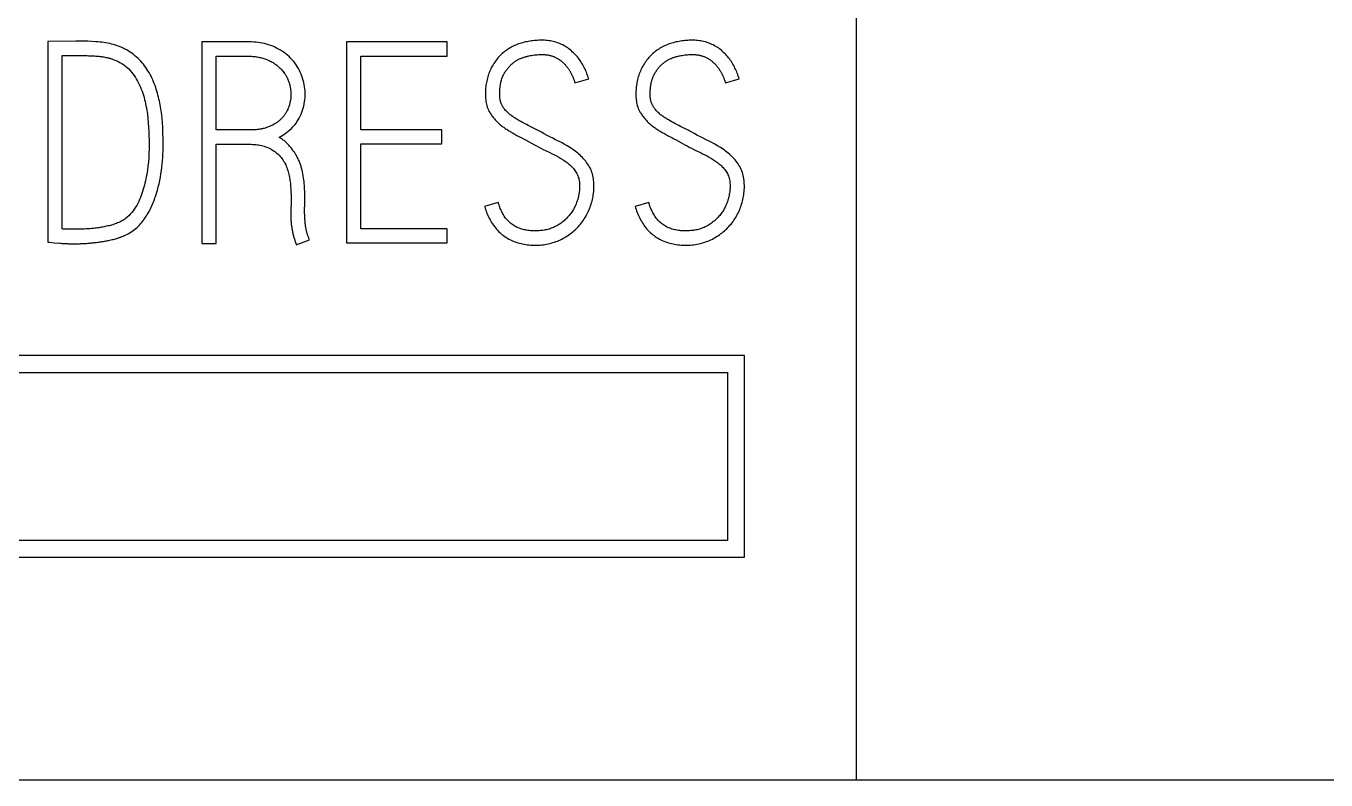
# Model space of a CAD drawing. Header units: millimetres. Extents: x 6750 to 121550, y -28210 to 66060.
# Drawn here: x 38627.21 to 38638.82, y 64474.09 to 64480.82 of the extents above; entities that cross this region are included whole.
import ezdxf

# ---------------------------------------------------------------- set-up
doc = ezdxf.new("R2010")
doc.units = ezdxf.units.MM
doc.layers.add('10000_FRONT', color=7, linetype='Continuous')
doc.layers.add('10500_FRONT_LABELING', color=7, linetype='Continuous')
doc.layers.add('DN.1. NET LIEN MANH', color=7, linetype='Continuous', lineweight=40)

# ---------------------------------------------------------------- blocks, each defined once
blk = doc.blocks.new('A$C0C6D7916')
at = {"layer": '10000_FRONT', "linetype": 'Continuous'}
for p, q in [((-7, 0), (-7, 117.137)), ((-8, 3.79), (-24.5, 3.79)), ((-8, 1.99), (-8, 3.79)), ((-24.35, 3.64), (-8.15, 3.64)), ((-8.15, 3.64), (-8.15, 2.14)), ((-8.15, 2.14), (-24.35, 2.14)), ((-24.5, 1.99), (-8, 1.99)), ((0, 0), (-42, 0))]:
    blk.add_line(p, q, dxfattribs=at)
at = {"layer": '10500_FRONT_LABELING', "linetype": 'Continuous'}
for p, q in [((-14.217, 6.595), (-14.217, 4.802)), ((-12.611, 6.591), (-12.844, 6.59)), ((-12.844, 6.59), (-12.844, 4.79)), ((-10.654, 6.59), (-11.55, 6.59)), ((-11.55, 6.59), (-11.55, 4.795)), ((-10.654, 6.463), (-10.654, 6.59)), ((-14.089, 4.92), (-14.089, 6.468)), ((-12.716, 6.463), (-12.429, 6.463)), ((-12.716, 5.804), (-12.716, 6.463)), ((-11.425, 6.463), (-10.654, 6.463)), ((-11.425, 5.804), (-11.425, 6.463)), ((-9.513, 6.225), (-9.39, 6.26)), ((-8.17, 6.225), (-8.047, 6.26)), ((-12.413, 5.804), (-12.716, 5.804)), ((-10.701, 5.804), (-11.425, 5.804)), ((-10.701, 5.679), (-10.701, 5.804)), ((-9.953, 5.715), (-9.875, 5.672)), ((-8.609, 5.715), (-8.531, 5.672)), ((-12.716, 4.79), (-12.716, 5.676)), ((-11.425, 5.679), (-10.701, 5.679)), ((-11.425, 4.92), (-11.425, 5.679)), ((-10.197, 5.157), (-10.319, 5.122)), ((-8.854, 5.157), (-8.976, 5.122)), ((-12.047, 5.07), (-12.049, 5.047)), ((-12.047, 5.096), (-12.047, 5.07)), ((-13.96, 4.918), (-14.034, 4.918)), ((-13.948, 4.918), (-13.96, 4.918)), ((-13.935, 4.918), (-13.948, 4.918)), ((-13.923, 4.918), (-13.935, 4.918)), ((-13.911, 4.919), (-13.923, 4.918)), ((-13.892, 4.919), (-13.911, 4.919)), ((-13.874, 4.92), (-13.892, 4.919)), ((-11.919, 4.969), (-11.92, 4.979)), ((-11.918, 4.959), (-11.919, 4.969)), ((-11.917, 4.954), (-11.918, 4.959)), ((-10.654, 4.92), (-11.425, 4.92)), ((-10.654, 4.795), (-10.654, 4.92)), ((-14.217, 4.802), (-14.206, 4.801)), ((-14.206, 4.801), (-14.161, 4.797)), ((-14.161, 4.797), (-14.111, 4.793)), ((-13.907, 4.79), (-13.889, 4.79)), ((-13.889, 4.79), (-13.871, 4.791)), ((-12.844, 4.79), (-12.716, 4.79)), ((-12, 4.778), (-11.882, 4.822)), ((-11.55, 4.795), (-10.654, 4.795))]:
    blk.add_line(p, q, dxfattribs=at)
for points in [[(-13.191, 5.795), (-13.192, 5.831), (-13.194, 5.867), (-13.197, 5.903), (-13.201, 5.939), (-13.206, 5.974), (-13.211, 6.01), (-13.218, 6.045), (-13.221, 6.063), (-13.225, 6.08), (-13.229, 6.098), (-13.234, 6.115), (-13.239, 6.132), (-13.244, 6.15), (-13.249, 6.167), (-13.254, 6.184), (-13.26, 6.201), (-13.267, 6.218), (-13.274, 6.235), (-13.281, 6.252), (-13.288, 6.268), (-13.296, 6.284), (-13.305, 6.3), (-13.314, 6.316), (-13.323, 6.332), (-13.332, 6.347), (-13.343, 6.362), (-13.353, 6.376), (-13.364, 6.39), (-13.375, 6.404), (-13.387, 6.417), (-13.399, 6.43), (-13.412, 6.443), (-13.425, 6.455), (-13.439, 6.467), (-13.453, 6.478), (-13.467, 6.489), (-13.482, 6.499), (-13.498, 6.509), (-13.513, 6.518), (-13.529, 6.526), (-13.545, 6.534), (-13.562, 6.542), (-13.579, 6.548), (-13.596, 6.555), (-13.613, 6.561), (-13.63, 6.566), (-13.648, 6.571), (-13.665, 6.575), (-13.683, 6.579), (-13.701, 6.582), (-13.718, 6.585), (-13.736, 6.587), (-13.754, 6.589), (-13.772, 6.591), (-13.789, 6.592), (-13.825, 6.595), (-13.861, 6.596), (-13.896, 6.597), (-13.932, 6.598), (-13.967, 6.598), (-14.217, 6.595)], [(-12.152, 5.739), (-12.135, 5.748), (-12.119, 5.758), (-12.102, 5.769), (-12.086, 5.78), (-12.071, 5.792), (-12.057, 5.804), (-12.043, 5.818), (-12.029, 5.831), (-12.017, 5.846), (-12.011, 5.853), (-12.005, 5.861), (-11.999, 5.869), (-11.994, 5.877), (-11.984, 5.893), (-11.974, 5.91), (-11.965, 5.927), (-11.957, 5.944), (-11.95, 5.962), (-11.943, 5.98), (-11.938, 5.999), (-11.933, 6.017), (-11.929, 6.036), (-11.925, 6.055), (-11.923, 6.075), (-11.921, 6.094), (-11.92, 6.113), (-11.92, 6.133), (-11.921, 6.152), (-11.923, 6.171), (-11.925, 6.19), (-11.928, 6.209), (-11.932, 6.228), (-11.937, 6.247), (-11.943, 6.265), (-11.949, 6.284), (-11.956, 6.301), (-11.964, 6.319), (-11.972, 6.336), (-11.981, 6.353), (-11.991, 6.37), (-12.001, 6.386), (-12.012, 6.402), (-12.024, 6.417), (-12.037, 6.431), (-12.05, 6.445), (-12.063, 6.459), (-12.078, 6.472), (-12.093, 6.484), (-12.108, 6.495), (-12.124, 6.506), (-12.141, 6.516), (-12.157, 6.526), (-12.175, 6.535), (-12.192, 6.543), (-12.21, 6.551), (-12.228, 6.558), (-12.247, 6.564), (-12.265, 6.57), (-12.284, 6.575), (-12.303, 6.579), (-12.321, 6.582), (-12.341, 6.585), (-12.36, 6.587), (-12.379, 6.589), (-12.398, 6.59), (-12.417, 6.59), (-12.456, 6.591), (-12.495, 6.591), (-12.611, 6.591)], [(-9.39, 6.26), (-9.394, 6.273), (-9.398, 6.285), (-9.403, 6.298), (-9.407, 6.31), (-9.412, 6.322), (-9.417, 6.334), (-9.422, 6.346), (-9.428, 6.357), (-9.434, 6.369), (-9.44, 6.38), (-9.446, 6.391), (-9.453, 6.403), (-9.46, 6.414), (-9.467, 6.424), (-9.474, 6.435), (-9.482, 6.446), (-9.49, 6.456), (-9.499, 6.466), (-9.508, 6.476), (-9.517, 6.485), (-9.526, 6.494), (-9.536, 6.503), (-9.545, 6.512), (-9.555, 6.52), (-9.566, 6.528), (-9.576, 6.536), (-9.587, 6.543), (-9.598, 6.55), (-9.61, 6.556), (-9.621, 6.563), (-9.633, 6.568), (-9.645, 6.573), (-9.657, 6.578), (-9.669, 6.583), (-9.682, 6.587), (-9.694, 6.59), (-9.707, 6.594), (-9.72, 6.596), (-9.732, 6.599), (-9.745, 6.601), (-9.758, 6.602), (-9.771, 6.604), (-9.784, 6.605), (-9.797, 6.605), (-9.81, 6.605), (-9.823, 6.605), (-9.836, 6.605), (-9.849, 6.604), (-9.862, 6.603), (-9.875, 6.602), (-9.888, 6.601), (-9.901, 6.599), (-9.914, 6.597), (-9.927, 6.595), (-9.94, 6.592), (-9.953, 6.59), (-9.965, 6.587), (-9.978, 6.583), (-9.99, 6.58), (-10.003, 6.576), (-10.015, 6.572), (-10.027, 6.567), (-10.039, 6.562), (-10.051, 6.557), (-10.063, 6.551), (-10.075, 6.546), (-10.086, 6.539), (-10.097, 6.533), (-10.108, 6.526), (-10.119, 6.519), (-10.13, 6.511), (-10.14, 6.504), (-10.151, 6.495), (-10.161, 6.487), (-10.17, 6.478), (-10.18, 6.469), (-10.189, 6.459), (-10.197, 6.45), (-10.206, 6.44), (-10.214, 6.429), (-10.222, 6.419), (-10.229, 6.408), (-10.236, 6.397), (-10.243, 6.386), (-10.25, 6.375), (-10.256, 6.364), (-10.262, 6.352), (-10.267, 6.34), (-10.273, 6.328), (-10.278, 6.316), (-10.282, 6.304), (-10.286, 6.292), (-10.29, 6.279), (-10.294, 6.267), (-10.297, 6.254), (-10.3, 6.241), (-10.302, 6.228), (-10.305, 6.216), (-10.307, 6.203), (-10.308, 6.19), (-10.31, 6.177), (-10.311, 6.164), (-10.311, 6.151), (-10.312, 6.138), (-10.312, 6.125), (-10.312, 6.111), (-10.311, 6.098), (-10.31, 6.085), (-10.309, 6.072), (-10.307, 6.059), (-10.305, 6.046), (-10.302, 6.034), (-10.299, 6.021), (-10.295, 6.008), (-10.291, 5.996), (-10.285, 5.984), (-10.28, 5.972), (-10.273, 5.961)], [(-8.047, 6.26), (-8.051, 6.273), (-8.055, 6.285), (-8.059, 6.298), (-8.064, 6.31), (-8.069, 6.322), (-8.074, 6.334), (-8.079, 6.346), (-8.085, 6.357), (-8.09, 6.369), (-8.096, 6.38), (-8.103, 6.391), (-8.109, 6.403), (-8.116, 6.414), (-8.124, 6.424), (-8.131, 6.435), (-8.139, 6.446), (-8.147, 6.456), (-8.156, 6.466), (-8.164, 6.476), (-8.173, 6.485), (-8.183, 6.494), (-8.192, 6.503), (-8.202, 6.512), (-8.212, 6.52), (-8.223, 6.528), (-8.233, 6.536), (-8.244, 6.543), (-8.255, 6.55), (-8.266, 6.556), (-8.278, 6.563), (-8.29, 6.568), (-8.302, 6.573), (-8.314, 6.578), (-8.326, 6.583), (-8.338, 6.587), (-8.351, 6.59), (-8.364, 6.594), (-8.376, 6.596), (-8.389, 6.599), (-8.402, 6.601), (-8.415, 6.602), (-8.428, 6.604), (-8.441, 6.605), (-8.454, 6.605), (-8.467, 6.605), (-8.48, 6.605), (-8.493, 6.605), (-8.506, 6.604), (-8.519, 6.603), (-8.532, 6.602), (-8.545, 6.601), (-8.558, 6.599), (-8.571, 6.597), (-8.584, 6.595), (-8.597, 6.592), (-8.609, 6.59), (-8.622, 6.587), (-8.634, 6.583), (-8.647, 6.58), (-8.659, 6.576), (-8.672, 6.572), (-8.684, 6.567), (-8.696, 6.562), (-8.708, 6.557), (-8.72, 6.551), (-8.731, 6.546), (-8.743, 6.539), (-8.754, 6.533), (-8.765, 6.526), (-8.776, 6.519), (-8.787, 6.511), (-8.797, 6.504), (-8.807, 6.495), (-8.817, 6.487), (-8.827, 6.478), (-8.836, 6.469), (-8.845, 6.459), (-8.854, 6.45), (-8.863, 6.44), (-8.871, 6.429), (-8.878, 6.419), (-8.886, 6.408), (-8.893, 6.397), (-8.9, 6.386), (-8.906, 6.375), (-8.913, 6.364), (-8.919, 6.352), (-8.924, 6.34), (-8.929, 6.328), (-8.934, 6.316), (-8.939, 6.304), (-8.943, 6.292), (-8.947, 6.279), (-8.95, 6.267), (-8.954, 6.254), (-8.957, 6.241), (-8.959, 6.228), (-8.961, 6.216), (-8.963, 6.203), (-8.965, 6.19), (-8.966, 6.177), (-8.967, 6.164), (-8.968, 6.151), (-8.969, 6.138), (-8.969, 6.125), (-8.969, 6.111), (-8.968, 6.098), (-8.967, 6.085), (-8.966, 6.072), (-8.964, 6.059), (-8.962, 6.046), (-8.959, 6.034), (-8.956, 6.021), (-8.952, 6.008), (-8.947, 5.996), (-8.942, 5.984), (-8.936, 5.972), (-8.93, 5.961)], [(-14.089, 6.468), (-13.883, 6.468), (-13.874, 6.468), (-13.865, 6.468), (-13.855, 6.467), (-13.846, 6.467), (-13.837, 6.467), (-13.827, 6.466), (-13.818, 6.466), (-13.809, 6.465), (-13.8, 6.465), (-13.79, 6.464), (-13.781, 6.463), (-13.772, 6.463), (-13.763, 6.462), (-13.753, 6.461), (-13.744, 6.46), (-13.735, 6.459), (-13.726, 6.457), (-13.717, 6.456), (-13.708, 6.454), (-13.699, 6.452), (-13.69, 6.451), (-13.681, 6.448), (-13.676, 6.447), (-13.672, 6.446), (-13.667, 6.445), (-13.663, 6.444), (-13.658, 6.442), (-13.654, 6.441), (-13.649, 6.439), (-13.645, 6.438)], [(-13.645, 6.438), (-13.627, 6.431), (-13.608, 6.424), (-13.59, 6.416), (-13.573, 6.406), (-13.556, 6.397), (-13.54, 6.386), (-13.524, 6.374), (-13.509, 6.362), (-13.495, 6.349), (-13.482, 6.335), (-13.469, 6.32), (-13.457, 6.305), (-13.446, 6.289), (-13.435, 6.273), (-13.425, 6.256), (-13.416, 6.239), (-13.407, 6.222), (-13.398, 6.204), (-13.39, 6.187), (-13.383, 6.169), (-13.376, 6.15), (-13.37, 6.132), (-13.364, 6.114), (-13.358, 6.095), (-13.353, 6.076), (-13.349, 6.058), (-13.344, 6.039), (-13.341, 6.02), (-13.337, 6.001), (-13.334, 5.982), (-13.328, 5.944), (-13.324, 5.906), (-13.321, 5.867), (-13.318, 5.829), (-13.316, 5.79), (-13.315, 5.751), (-13.314, 5.713), (-13.313, 5.674), (-13.314, 5.636), (-13.315, 5.597), (-13.317, 5.559), (-13.319, 5.52), (-13.323, 5.482), (-13.328, 5.444), (-13.334, 5.405), (-13.338, 5.387), (-13.341, 5.368), (-13.345, 5.349), (-13.35, 5.33), (-13.355, 5.311), (-13.36, 5.292), (-13.365, 5.274), (-13.371, 5.255), (-13.377, 5.237), (-13.384, 5.219), (-13.391, 5.201), (-13.398, 5.183), (-13.406, 5.166), (-13.415, 5.148), (-13.424, 5.131), (-13.434, 5.115), (-13.445, 5.098), (-13.456, 5.082), (-13.468, 5.067), (-13.481, 5.052), (-13.494, 5.038), (-13.509, 5.025), (-13.516, 5.019), (-13.523, 5.013), (-13.531, 5.007), (-13.539, 5.002), (-13.547, 4.997), (-13.556, 4.992), (-13.564, 4.987), (-13.573, 4.982)], [(-12.429, 6.463), (-12.419, 6.463), (-12.409, 6.462), (-12.398, 6.462), (-12.388, 6.461), (-12.378, 6.46), (-12.368, 6.459), (-12.358, 6.458), (-12.348, 6.456), (-12.338, 6.454), (-12.328, 6.452), (-12.319, 6.45), (-12.309, 6.448), (-12.299, 6.445), (-12.29, 6.442), (-12.28, 6.439), (-12.271, 6.435), (-12.261, 6.432), (-12.252, 6.428), (-12.243, 6.424), (-12.234, 6.419), (-12.225, 6.415), (-12.216, 6.41), (-12.207, 6.405), (-12.199, 6.399), (-12.19, 6.394), (-12.182, 6.388), (-12.174, 6.382), (-12.166, 6.376), (-12.158, 6.369), (-12.151, 6.362), (-12.143, 6.355), (-12.136, 6.348), (-12.129, 6.341), (-12.123, 6.333), (-12.116, 6.325), (-12.11, 6.317), (-12.104, 6.309), (-12.101, 6.305), (-12.098, 6.301), (-12.096, 6.297), (-12.093, 6.292), (-12.091, 6.288), (-12.088, 6.284), (-12.086, 6.279), (-12.083, 6.275), (-12.081, 6.27), (-12.079, 6.265), (-12.077, 6.261), (-12.075, 6.256), (-12.073, 6.251), (-12.071, 6.247)], [(-10.154, 6.009), (-10.157, 6.013), (-10.159, 6.017), (-10.162, 6.022), (-10.164, 6.026), (-10.166, 6.03), (-10.168, 6.034), (-10.17, 6.039), (-10.171, 6.043), (-10.173, 6.047), (-10.174, 6.052), (-10.176, 6.056), (-10.177, 6.061), (-10.178, 6.065), (-10.179, 6.07), (-10.18, 6.075), (-10.181, 6.079), (-10.182, 6.084), (-10.183, 6.089), (-10.183, 6.093), (-10.184, 6.098), (-10.184, 6.103), (-10.184, 6.107), (-10.184, 6.112), (-10.184, 6.117), (-10.185, 6.121), (-10.184, 6.126), (-10.184, 6.131), (-10.184, 6.136), (-10.184, 6.14), (-10.184, 6.145), (-10.184, 6.15), (-10.184, 6.154), (-10.183, 6.159), (-10.183, 6.164), (-10.183, 6.168), (-10.182, 6.173), (-10.182, 6.178), (-10.181, 6.183), (-10.181, 6.187), (-10.18, 6.192), (-10.18, 6.196), (-10.179, 6.201), (-10.178, 6.206), (-10.177, 6.21), (-10.177, 6.215), (-10.176, 6.219), (-10.175, 6.224), (-10.174, 6.229), (-10.173, 6.233), (-10.172, 6.238), (-10.17, 6.242), (-10.169, 6.247), (-10.168, 6.251), (-10.167, 6.256), (-10.165, 6.26), (-10.164, 6.265), (-10.162, 6.269), (-10.16, 6.273), (-10.159, 6.278), (-10.157, 6.282), (-10.155, 6.286), (-10.153, 6.291), (-10.151, 6.295), (-10.149, 6.299), (-10.147, 6.303), (-10.144, 6.308), (-10.142, 6.312), (-10.14, 6.316), (-10.137, 6.32), (-10.135, 6.324), (-10.132, 6.327), (-10.129, 6.331), (-10.127, 6.335), (-10.124, 6.339), (-10.121, 6.343), (-10.119, 6.347), (-10.116, 6.35), (-10.113, 6.354), (-10.11, 6.358), (-10.107, 6.361), (-10.104, 6.365), (-10.101, 6.368), (-10.098, 6.372), (-10.094, 6.375), (-10.091, 6.379), (-10.088, 6.382), (-10.084, 6.385), (-10.081, 6.388), (-10.078, 6.392), (-10.074, 6.395), (-10.07, 6.398), (-10.067, 6.401), (-10.063, 6.404), (-10.059, 6.407), (-10.055, 6.409), (-10.051, 6.412), (-10.048, 6.415), (-10.044, 6.417), (-10.04, 6.42)], [(-10.04, 6.42), (-10.034, 6.423), (-10.029, 6.426), (-10.023, 6.429), (-10.018, 6.432), (-10.012, 6.435), (-10.007, 6.438), (-10.001, 6.441), (-9.996, 6.443), (-9.99, 6.446), (-9.984, 6.448), (-9.978, 6.45), (-9.972, 6.452), (-9.967, 6.454), (-9.961, 6.456), (-9.955, 6.458), (-9.949, 6.46), (-9.943, 6.461), (-9.937, 6.463), (-9.931, 6.464), (-9.925, 6.466), (-9.913, 6.468), (-9.9, 6.47), (-9.888, 6.472), (-9.875, 6.474), (-9.863, 6.475), (-9.851, 6.476), (-9.838, 6.477), (-9.825, 6.477), (-9.813, 6.477), (-9.807, 6.478), (-9.8, 6.477), (-9.794, 6.477), (-9.788, 6.477), (-9.781, 6.477), (-9.775, 6.476), (-9.769, 6.475), (-9.763, 6.475), (-9.756, 6.474), (-9.75, 6.473), (-9.744, 6.472), (-9.738, 6.47), (-9.732, 6.469), (-9.726, 6.467), (-9.72, 6.465), (-9.714, 6.463), (-9.708, 6.461), (-9.702, 6.459), (-9.696, 6.456), (-9.691, 6.454), (-9.685, 6.451), (-9.679, 6.448), (-9.674, 6.445), (-9.668, 6.442), (-9.663, 6.439), (-9.658, 6.435), (-9.652, 6.432), (-9.647, 6.428), (-9.642, 6.424), (-9.637, 6.421), (-9.632, 6.417), (-9.627, 6.413), (-9.623, 6.409), (-9.618, 6.404), (-9.613, 6.4), (-9.609, 6.396), (-9.605, 6.391), (-9.6, 6.387)], [(-9.6, 6.387), (-9.597, 6.383), (-9.593, 6.379), (-9.59, 6.375), (-9.587, 6.37), (-9.583, 6.366), (-9.58, 6.362), (-9.577, 6.358), (-9.574, 6.354), (-9.571, 6.349), (-9.568, 6.345), (-9.565, 6.34), (-9.562, 6.336), (-9.559, 6.332), (-9.556, 6.327), (-9.554, 6.322), (-9.551, 6.318), (-9.549, 6.313), (-9.546, 6.308), (-9.544, 6.304), (-9.542, 6.299), (-9.539, 6.294), (-9.537, 6.289), (-9.535, 6.285), (-9.533, 6.28), (-9.531, 6.275), (-9.529, 6.27), (-9.527, 6.265), (-9.525, 6.26), (-9.523, 6.255), (-9.521, 6.25), (-9.519, 6.245), (-9.518, 6.24), (-9.516, 6.235), (-9.514, 6.23), (-9.513, 6.225)], [(-8.811, 6.009), (-8.814, 6.013), (-8.816, 6.017), (-8.818, 6.022), (-8.821, 6.026), (-8.823, 6.03), (-8.825, 6.034), (-8.826, 6.039), (-8.828, 6.043), (-8.83, 6.047), (-8.831, 6.052), (-8.833, 6.056), (-8.834, 6.061), (-8.835, 6.065), (-8.836, 6.07), (-8.837, 6.075), (-8.838, 6.079), (-8.839, 6.084), (-8.839, 6.089), (-8.84, 6.093), (-8.84, 6.098), (-8.841, 6.103), (-8.841, 6.107), (-8.841, 6.112), (-8.841, 6.117), (-8.841, 6.121), (-8.841, 6.126), (-8.841, 6.131), (-8.841, 6.136), (-8.841, 6.14), (-8.841, 6.145), (-8.841, 6.15), (-8.84, 6.154), (-8.84, 6.159), (-8.84, 6.164), (-8.839, 6.168), (-8.839, 6.173), (-8.839, 6.178), (-8.838, 6.183), (-8.838, 6.187), (-8.837, 6.192), (-8.836, 6.196), (-8.836, 6.201), (-8.835, 6.206), (-8.834, 6.21), (-8.833, 6.215), (-8.832, 6.219), (-8.832, 6.224), (-8.831, 6.229), (-8.829, 6.233), (-8.828, 6.238), (-8.827, 6.242), (-8.826, 6.247), (-8.825, 6.251), (-8.823, 6.256), (-8.822, 6.26), (-8.82, 6.265), (-8.819, 6.269), (-8.817, 6.273), (-8.815, 6.278), (-8.814, 6.282), (-8.812, 6.286), (-8.81, 6.291), (-8.808, 6.295), (-8.806, 6.299), (-8.803, 6.303), (-8.801, 6.308), (-8.799, 6.312), (-8.796, 6.316), (-8.794, 6.32), (-8.791, 6.324), (-8.789, 6.327), (-8.786, 6.331), (-8.784, 6.335), (-8.781, 6.339), (-8.778, 6.343), (-8.775, 6.347), (-8.773, 6.35), (-8.77, 6.354), (-8.767, 6.358), (-8.764, 6.361), (-8.761, 6.365), (-8.758, 6.368), (-8.754, 6.372), (-8.751, 6.375), (-8.748, 6.379), (-8.745, 6.382), (-8.741, 6.385), (-8.738, 6.388), (-8.734, 6.392), (-8.731, 6.395), (-8.727, 6.398), (-8.723, 6.401), (-8.72, 6.404), (-8.716, 6.407), (-8.712, 6.409), (-8.708, 6.412), (-8.704, 6.415), (-8.7, 6.417), (-8.696, 6.42)], [(-8.696, 6.42), (-8.691, 6.423), (-8.686, 6.426), (-8.68, 6.429), (-8.675, 6.432), (-8.669, 6.435), (-8.664, 6.438), (-8.658, 6.441), (-8.652, 6.443), (-8.647, 6.446), (-8.641, 6.448), (-8.635, 6.45), (-8.629, 6.452), (-8.623, 6.454), (-8.617, 6.456), (-8.612, 6.458), (-8.606, 6.46), (-8.6, 6.461), (-8.594, 6.463), (-8.588, 6.464), (-8.581, 6.466), (-8.569, 6.468), (-8.557, 6.47), (-8.545, 6.472), (-8.532, 6.474), (-8.52, 6.475), (-8.507, 6.476), (-8.495, 6.477), (-8.482, 6.477), (-8.47, 6.477), (-8.463, 6.478), (-8.457, 6.477), (-8.451, 6.477), (-8.444, 6.477), (-8.438, 6.477), (-8.432, 6.476), (-8.426, 6.475), (-8.419, 6.475), (-8.413, 6.474), (-8.407, 6.473), (-8.401, 6.472), (-8.395, 6.47), (-8.389, 6.469), (-8.383, 6.467), (-8.377, 6.465), (-8.371, 6.463), (-8.365, 6.461), (-8.359, 6.459), (-8.353, 6.456), (-8.347, 6.454), (-8.342, 6.451), (-8.336, 6.448), (-8.331, 6.445), (-8.325, 6.442), (-8.32, 6.439), (-8.314, 6.435), (-8.309, 6.432), (-8.304, 6.428), (-8.299, 6.424), (-8.294, 6.421), (-8.289, 6.417), (-8.284, 6.413), (-8.279, 6.409), (-8.275, 6.404), (-8.27, 6.4), (-8.266, 6.396), (-8.261, 6.391), (-8.257, 6.387)], [(-8.257, 6.387), (-8.253, 6.383), (-8.25, 6.379), (-8.247, 6.375), (-8.243, 6.37), (-8.24, 6.366), (-8.237, 6.362), (-8.234, 6.358), (-8.23, 6.354), (-8.227, 6.349), (-8.224, 6.345), (-8.222, 6.34), (-8.219, 6.336), (-8.216, 6.332), (-8.213, 6.327), (-8.211, 6.322), (-8.208, 6.318), (-8.205, 6.313), (-8.203, 6.308), (-8.201, 6.304), (-8.198, 6.299), (-8.196, 6.294), (-8.194, 6.289), (-8.192, 6.285), (-8.19, 6.28), (-8.187, 6.275), (-8.185, 6.27), (-8.183, 6.265), (-8.182, 6.26), (-8.18, 6.255), (-8.178, 6.25), (-8.176, 6.245), (-8.174, 6.24), (-8.173, 6.235), (-8.171, 6.23), (-8.17, 6.225)], [(-12.071, 6.247), (-12.068, 6.24), (-12.066, 6.233), (-12.064, 6.226), (-12.061, 6.219), (-12.059, 6.212), (-12.058, 6.205), (-12.056, 6.198), (-12.054, 6.191), (-12.053, 6.184), (-12.052, 6.177), (-12.05, 6.17), (-12.05, 6.163), (-12.049, 6.156), (-12.048, 6.148), (-12.048, 6.141), (-12.047, 6.134), (-12.047, 6.127), (-12.047, 6.119), (-12.047, 6.112), (-12.048, 6.105), (-12.048, 6.098), (-12.049, 6.09), (-12.049, 6.083), (-12.05, 6.076), (-12.051, 6.069), (-12.053, 6.062), (-12.054, 6.055), (-12.056, 6.048), (-12.057, 6.041), (-12.059, 6.034), (-12.061, 6.027), (-12.063, 6.02), (-12.066, 6.013), (-12.068, 6.006), (-12.071, 5.999), (-12.074, 5.992), (-12.076, 5.986), (-12.08, 5.979), (-12.083, 5.973), (-12.086, 5.967), (-12.09, 5.96), (-12.094, 5.954), (-12.098, 5.948), (-12.102, 5.942), (-12.106, 5.937), (-12.11, 5.931), (-12.115, 5.925), (-12.12, 5.919), (-12.124, 5.914), (-12.129, 5.909), (-12.134, 5.903)], [(-10.273, 5.961), (-10.268, 5.953), (-10.263, 5.945), (-10.258, 5.938), (-10.253, 5.93), (-10.248, 5.923), (-10.242, 5.916), (-10.236, 5.909), (-10.23, 5.902), (-10.224, 5.895), (-10.218, 5.888), (-10.211, 5.881), (-10.205, 5.875), (-10.198, 5.869), (-10.191, 5.862), (-10.185, 5.856), (-10.178, 5.851), (-10.17, 5.845), (-10.163, 5.839), (-10.156, 5.833), (-10.148, 5.828), (-10.141, 5.823), (-10.134, 5.817), (-10.126, 5.812), (-10.118, 5.807), (-10.111, 5.802), (-10.103, 5.797), (-10.095, 5.792), (-10.087, 5.787), (-10.08, 5.783), (-10.072, 5.778), (-10.064, 5.774), (-10.056, 5.769), (-10.048, 5.765), (-10.039, 5.76), (-10.031, 5.756)], [(-9.913, 5.835), (-9.93, 5.843), (-9.946, 5.852), (-9.963, 5.861), (-9.98, 5.87), (-9.996, 5.879), (-10.013, 5.888), (-10.021, 5.893), (-10.029, 5.898), (-10.037, 5.903), (-10.045, 5.908), (-10.053, 5.913), (-10.061, 5.918), (-10.069, 5.923), (-10.076, 5.929), (-10.084, 5.935), (-10.091, 5.94), (-10.098, 5.946), (-10.105, 5.953), (-10.112, 5.959), (-10.119, 5.966), (-10.125, 5.972), (-10.132, 5.979), (-10.138, 5.986), (-10.141, 5.99), (-10.144, 5.994), (-10.146, 5.998), (-10.149, 6.001), (-10.152, 6.005), (-10.154, 6.009)], [(-8.93, 5.961), (-8.925, 5.953), (-8.92, 5.945), (-8.915, 5.938), (-8.91, 5.93), (-8.904, 5.923), (-8.899, 5.916), (-8.893, 5.909), (-8.887, 5.902), (-8.881, 5.895), (-8.875, 5.888), (-8.868, 5.881), (-8.862, 5.875), (-8.855, 5.869), (-8.848, 5.862), (-8.841, 5.856), (-8.834, 5.851), (-8.827, 5.845), (-8.82, 5.839), (-8.813, 5.833), (-8.805, 5.828), (-8.798, 5.823), (-8.79, 5.817), (-8.783, 5.812), (-8.775, 5.807), (-8.767, 5.802), (-8.76, 5.797), (-8.752, 5.792), (-8.744, 5.787), (-8.736, 5.783), (-8.728, 5.778), (-8.72, 5.774), (-8.712, 5.769), (-8.704, 5.765), (-8.696, 5.76), (-8.688, 5.756)], [(-8.57, 5.835), (-8.586, 5.843), (-8.603, 5.852), (-8.62, 5.861), (-8.636, 5.87), (-8.653, 5.879), (-8.669, 5.888), (-8.678, 5.893), (-8.686, 5.898), (-8.694, 5.903), (-8.702, 5.908), (-8.71, 5.913), (-8.718, 5.918), (-8.725, 5.923), (-8.733, 5.929), (-8.741, 5.935), (-8.748, 5.94), (-8.755, 5.946), (-8.762, 5.953), (-8.769, 5.959), (-8.776, 5.966), (-8.782, 5.972), (-8.788, 5.979), (-8.794, 5.986), (-8.797, 5.99), (-8.8, 5.994), (-8.803, 5.998), (-8.806, 6.001), (-8.808, 6.005), (-8.811, 6.009)], [(-12.134, 5.903), (-12.14, 5.898), (-12.146, 5.892), (-12.152, 5.887), (-12.158, 5.882), (-12.165, 5.877), (-12.171, 5.872), (-12.178, 5.868), (-12.184, 5.863), (-12.191, 5.859), (-12.198, 5.855), (-12.205, 5.851), (-12.212, 5.847), (-12.219, 5.844), (-12.226, 5.84), (-12.233, 5.837), (-12.241, 5.834), (-12.248, 5.831), (-12.256, 5.828), (-12.263, 5.825), (-12.271, 5.823), (-12.278, 5.821), (-12.286, 5.818), (-12.294, 5.816), (-12.301, 5.815), (-12.309, 5.813), (-12.317, 5.811), (-12.325, 5.81), (-12.333, 5.809), (-12.341, 5.808), (-12.349, 5.807), (-12.357, 5.806), (-12.365, 5.805), (-12.381, 5.804), (-12.397, 5.804), (-12.413, 5.804)], [(-9.812, 5.783), (-9.829, 5.792), (-9.846, 5.801), (-9.913, 5.835)], [(-8.469, 5.783), (-8.486, 5.792), (-8.503, 5.801), (-8.57, 5.835)], [(-13.52, 4.868), (-13.507, 4.874), (-13.494, 4.881), (-13.481, 4.889), (-13.468, 4.897), (-13.456, 4.905), (-13.444, 4.914), (-13.433, 4.923), (-13.421, 4.933), (-13.41, 4.943), (-13.4, 4.954), (-13.39, 4.965), (-13.38, 4.976), (-13.371, 4.988), (-13.362, 5), (-13.353, 5.012), (-13.345, 5.024), (-13.337, 5.036), (-13.329, 5.049), (-13.321, 5.062), (-13.314, 5.075), (-13.307, 5.088), (-13.301, 5.101), (-13.294, 5.114), (-13.288, 5.128), (-13.282, 5.141), (-13.276, 5.155), (-13.271, 5.169), (-13.266, 5.183), (-13.261, 5.197), (-13.256, 5.211), (-13.251, 5.225), (-13.247, 5.239), (-13.238, 5.267), (-13.231, 5.296), (-13.224, 5.324), (-13.218, 5.353), (-13.212, 5.382), (-13.207, 5.412), (-13.203, 5.441), (-13.2, 5.47), (-13.196, 5.5), (-13.194, 5.529), (-13.192, 5.559), (-13.19, 5.588), (-13.189, 5.618), (-13.189, 5.647), (-13.189, 5.677), (-13.189, 5.707), (-13.189, 5.736), (-13.19, 5.766), (-13.191, 5.795)], [(-11.922, 5.152), (-11.922, 5.187), (-11.923, 5.222), (-11.923, 5.239), (-11.924, 5.257), (-11.925, 5.274), (-11.925, 5.291), (-11.927, 5.309), (-11.928, 5.326), (-11.93, 5.343), (-11.932, 5.36), (-11.934, 5.377), (-11.937, 5.395), (-11.94, 5.412), (-11.944, 5.429), (-11.948, 5.446), (-11.952, 5.462), (-11.955, 5.471), (-11.957, 5.479), (-11.96, 5.488), (-11.963, 5.496), (-11.966, 5.504), (-11.969, 5.512), (-11.972, 5.52), (-11.975, 5.528), (-11.979, 5.536), (-11.983, 5.544), (-11.987, 5.552), (-11.991, 5.56), (-11.995, 5.567), (-11.999, 5.575), (-12.003, 5.583), (-12.008, 5.59), (-12.012, 5.598), (-12.017, 5.605), (-12.022, 5.612), (-12.027, 5.619), (-12.032, 5.626), (-12.037, 5.633), (-12.043, 5.64), (-12.048, 5.647), (-12.054, 5.654), (-12.059, 5.66), (-12.065, 5.667), (-12.071, 5.673), (-12.077, 5.68), (-12.083, 5.686), (-12.089, 5.692), (-12.096, 5.697), (-12.102, 5.703), (-12.109, 5.709), (-12.116, 5.714), (-12.123, 5.719), (-12.13, 5.724), (-12.137, 5.729), (-12.145, 5.734), (-12.152, 5.739)], [(-10.319, 5.122), (-10.315, 5.109), (-10.311, 5.095), (-10.306, 5.081), (-10.301, 5.067), (-10.295, 5.054), (-10.29, 5.041), (-10.283, 5.028), (-10.277, 5.015), (-10.27, 5.002), (-10.263, 4.989), (-10.256, 4.977), (-10.248, 4.965), (-10.24, 4.953), (-10.232, 4.942), (-10.223, 4.93), (-10.214, 4.919), (-10.204, 4.909), (-10.194, 4.898), (-10.184, 4.888), (-10.173, 4.879), (-10.162, 4.869), (-10.151, 4.861), (-10.139, 4.852), (-10.127, 4.844), (-10.115, 4.837), (-10.102, 4.83), (-10.089, 4.823), (-10.076, 4.817), (-10.063, 4.811), (-10.05, 4.806), (-10.036, 4.801), (-10.022, 4.796), (-10.008, 4.792), (-9.994, 4.789), (-9.98, 4.786), (-9.966, 4.783), (-9.952, 4.781), (-9.938, 4.779), (-9.923, 4.777), (-9.909, 4.776), (-9.895, 4.775), (-9.88, 4.775), (-9.866, 4.775), (-9.852, 4.775), (-9.837, 4.775), (-9.823, 4.776), (-9.808, 4.778), (-9.794, 4.779), (-9.78, 4.782), (-9.766, 4.784), (-9.752, 4.787), (-9.738, 4.79), (-9.724, 4.794), (-9.71, 4.798), (-9.696, 4.802), (-9.682, 4.807), (-9.669, 4.812), (-9.656, 4.818), (-9.642, 4.824), (-9.629, 4.83), (-9.617, 4.837), (-9.604, 4.844), (-9.592, 4.852), (-9.58, 4.859), (-9.568, 4.867), (-9.556, 4.876), (-9.545, 4.884), (-9.533, 4.893), (-9.522, 4.903), (-9.512, 4.912), (-9.501, 4.922), (-9.491, 4.932), (-9.481, 4.943), (-9.472, 4.953), (-9.463, 4.964), (-9.454, 4.976), (-9.445, 4.987), (-9.437, 4.999), (-9.429, 5.011), (-9.421, 5.023), (-9.414, 5.036), (-9.407, 5.048), (-9.401, 5.061), (-9.394, 5.074), (-9.388, 5.087), (-9.383, 5.1), (-9.378, 5.114), (-9.373, 5.128), (-9.368, 5.141), (-9.364, 5.155), (-9.36, 5.169), (-9.357, 5.183), (-9.354, 5.197), (-9.351, 5.211), (-9.349, 5.226), (-9.347, 5.24), (-9.345, 5.254), (-9.344, 5.268), (-9.343, 5.283), (-9.343, 5.297), (-9.343, 5.311), (-9.344, 5.326), (-9.345, 5.34), (-9.346, 5.354), (-9.348, 5.369), (-9.35, 5.383), (-9.353, 5.397), (-9.357, 5.411), (-9.361, 5.425), (-9.366, 5.438), (-9.372, 5.452), (-9.378, 5.465), (-9.385, 5.477), (-9.392, 5.49), (-9.4, 5.502), (-9.409, 5.514), (-9.417, 5.525), (-9.426, 5.536), (-9.436, 5.547), (-9.446, 5.558), (-9.456, 5.568), (-9.466, 5.578), (-9.477, 5.588), (-9.488, 5.597), (-9.5, 5.606), (-9.511, 5.615), (-9.523, 5.624), (-9.534, 5.632), (-9.559, 5.648), (-9.583, 5.663), (-9.608, 5.677), (-9.634, 5.691), (-9.659, 5.704), (-9.685, 5.717), (-9.711, 5.73), (-9.736, 5.743), (-9.762, 5.756), (-9.787, 5.77), (-9.812, 5.783)], [(-10.031, 5.756), (-10.012, 5.746), (-9.992, 5.736), (-9.972, 5.725), (-9.953, 5.715)], [(-8.976, 5.122), (-8.972, 5.109), (-8.967, 5.095), (-8.963, 5.081), (-8.957, 5.067), (-8.952, 5.054), (-8.946, 5.041), (-8.94, 5.028), (-8.934, 5.015), (-8.927, 5.002), (-8.92, 4.989), (-8.913, 4.977), (-8.905, 4.965), (-8.897, 4.953), (-8.888, 4.942), (-8.88, 4.93), (-8.87, 4.919), (-8.861, 4.909), (-8.851, 4.898), (-8.841, 4.888), (-8.83, 4.879), (-8.819, 4.869), (-8.807, 4.861), (-8.796, 4.852), (-8.784, 4.844), (-8.771, 4.837), (-8.759, 4.83), (-8.746, 4.823), (-8.733, 4.817), (-8.72, 4.811), (-8.706, 4.806), (-8.693, 4.801), (-8.679, 4.796), (-8.665, 4.792), (-8.651, 4.789), (-8.637, 4.786), (-8.623, 4.783), (-8.609, 4.781), (-8.595, 4.779), (-8.58, 4.777), (-8.566, 4.776), (-8.552, 4.775), (-8.537, 4.775), (-8.523, 4.775), (-8.508, 4.775), (-8.494, 4.775), (-8.48, 4.776), (-8.465, 4.778), (-8.451, 4.779), (-8.437, 4.782), (-8.422, 4.784), (-8.408, 4.787), (-8.394, 4.79), (-8.38, 4.794), (-8.366, 4.798), (-8.353, 4.802), (-8.339, 4.807), (-8.326, 4.812), (-8.312, 4.818), (-8.299, 4.824), (-8.286, 4.83), (-8.273, 4.837), (-8.261, 4.844), (-8.248, 4.852), (-8.236, 4.859), (-8.224, 4.867), (-8.213, 4.876), (-8.201, 4.884), (-8.19, 4.893), (-8.179, 4.903), (-8.168, 4.912), (-8.158, 4.922), (-8.148, 4.932), (-8.138, 4.943), (-8.129, 4.953), (-8.119, 4.964), (-8.111, 4.976), (-8.102, 4.987), (-8.094, 4.999), (-8.086, 5.011), (-8.078, 5.023), (-8.071, 5.036), (-8.064, 5.048), (-8.057, 5.061), (-8.051, 5.074), (-8.045, 5.087), (-8.039, 5.1), (-8.034, 5.114), (-8.029, 5.128), (-8.025, 5.141), (-8.021, 5.155), (-8.017, 5.169), (-8.014, 5.183), (-8.01, 5.197), (-8.008, 5.211), (-8.006, 5.226), (-8.004, 5.24), (-8.002, 5.254), (-8.001, 5.268), (-8, 5.283), (-8, 5.297), (-8, 5.311), (-8.001, 5.326), (-8.001, 5.34), (-8.003, 5.354), (-8.005, 5.369), (-8.007, 5.383), (-8.01, 5.397), (-8.014, 5.411), (-8.018, 5.425), (-8.023, 5.438), (-8.028, 5.452), (-8.035, 5.465), (-8.042, 5.477), (-8.049, 5.49), (-8.057, 5.502), (-8.065, 5.514), (-8.074, 5.525), (-8.083, 5.536), (-8.093, 5.547), (-8.103, 5.558), (-8.113, 5.568), (-8.123, 5.578), (-8.134, 5.588), (-8.145, 5.597), (-8.156, 5.606), (-8.168, 5.615), (-8.179, 5.624), (-8.191, 5.632), (-8.215, 5.648), (-8.24, 5.663), (-8.265, 5.677), (-8.29, 5.691), (-8.316, 5.704), (-8.342, 5.717), (-8.367, 5.73), (-8.393, 5.743), (-8.418, 5.756), (-8.444, 5.77), (-8.469, 5.783)], [(-8.688, 5.756), (-8.668, 5.746), (-8.649, 5.736), (-8.629, 5.725), (-8.609, 5.715)], [(-12.716, 5.676), (-12.427, 5.676), (-12.414, 5.676), (-12.401, 5.676), (-12.388, 5.675), (-12.375, 5.674), (-12.362, 5.673), (-12.349, 5.672), (-12.336, 5.67), (-12.323, 5.668), (-12.311, 5.665), (-12.298, 5.662), (-12.285, 5.658), (-12.273, 5.654), (-12.261, 5.649), (-12.249, 5.644), (-12.237, 5.639), (-12.225, 5.633), (-12.214, 5.626), (-12.203, 5.619), (-12.192, 5.612), (-12.182, 5.604), (-12.172, 5.596), (-12.162, 5.587), (-12.153, 5.578), (-12.144, 5.568), (-12.136, 5.558), (-12.128, 5.548), (-12.12, 5.537), (-12.113, 5.526), (-12.106, 5.515), (-12.1, 5.503), (-12.094, 5.492), (-12.089, 5.48), (-12.084, 5.468), (-12.08, 5.456), (-12.076, 5.443), (-12.072, 5.431), (-12.068, 5.418), (-12.065, 5.405), (-12.062, 5.393), (-12.06, 5.38), (-12.058, 5.367), (-12.056, 5.354), (-12.054, 5.341), (-12.052, 5.328), (-12.051, 5.315), (-12.05, 5.303), (-12.048, 5.277), (-12.047, 5.251), (-12.046, 5.225), (-12.046, 5.199), (-12.046, 5.173), (-12.046, 5.148), (-12.047, 5.096)], [(-9.736, 5.602), (-9.716, 5.592), (-9.696, 5.582), (-9.677, 5.572), (-9.657, 5.561), (-9.638, 5.55), (-9.619, 5.538), (-9.601, 5.526), (-9.592, 5.52), (-9.583, 5.513), (-9.574, 5.506), (-9.566, 5.499), (-9.557, 5.492), (-9.549, 5.484), (-9.541, 5.476), (-9.534, 5.468), (-9.526, 5.46), (-9.519, 5.451), (-9.513, 5.442), (-9.507, 5.433), (-9.501, 5.423), (-9.495, 5.414), (-9.491, 5.404), (-9.486, 5.394), (-9.483, 5.383), (-9.479, 5.373), (-9.477, 5.362), (-9.475, 5.351), (-9.473, 5.34), (-9.472, 5.329), (-9.471, 5.318), (-9.471, 5.307), (-9.471, 5.296), (-9.471, 5.285), (-9.472, 5.274), (-9.473, 5.263), (-9.474, 5.252), (-9.476, 5.241), (-9.478, 5.23), (-9.48, 5.219), (-9.482, 5.208), (-9.485, 5.198), (-9.488, 5.187), (-9.491, 5.176), (-9.495, 5.166), (-9.498, 5.155), (-9.502, 5.145), (-9.506, 5.135), (-9.511, 5.125), (-9.516, 5.115), (-9.521, 5.105), (-9.526, 5.095), (-9.532, 5.086), (-9.538, 5.076), (-9.544, 5.067), (-9.55, 5.058), (-9.557, 5.05), (-9.564, 5.041), (-9.571, 5.033), (-9.579, 5.024), (-9.586, 5.016), (-9.594, 5.009), (-9.602, 5.001), (-9.61, 4.994), (-9.619, 4.987), (-9.628, 4.98), (-9.637, 4.973), (-9.646, 4.967), (-9.655, 4.961), (-9.664, 4.955), (-9.674, 4.949), (-9.684, 4.944), (-9.694, 4.939), (-9.704, 4.934), (-9.714, 4.93), (-9.724, 4.926), (-9.734, 4.922), (-9.745, 4.919), (-9.756, 4.916), (-9.767, 4.913), (-9.777, 4.911), (-9.788, 4.909), (-9.799, 4.907), (-9.81, 4.906), (-9.821, 4.905), (-9.832, 4.904), (-9.843, 4.903), (-9.855, 4.903), (-9.866, 4.902), (-9.877, 4.903), (-9.888, 4.903), (-9.899, 4.903), (-9.91, 4.904), (-9.922, 4.905), (-9.933, 4.907), (-9.944, 4.909), (-9.955, 4.911), (-9.965, 4.913), (-9.976, 4.916), (-9.987, 4.919), (-9.997, 4.922), (-10.008, 4.926), (-10.018, 4.93), (-10.028, 4.934), (-10.038, 4.939), (-10.048, 4.945), (-10.057, 4.95), (-10.067, 4.956), (-10.076, 4.963), (-10.084, 4.97), (-10.093, 4.977), (-10.101, 4.984), (-10.109, 4.992), (-10.116, 5), (-10.124, 5.009), (-10.131, 5.017), (-10.137, 5.026), (-10.143, 5.035), (-10.149, 5.045), (-10.155, 5.054), (-10.16, 5.064), (-10.165, 5.074), (-10.17, 5.084), (-10.175, 5.094), (-10.179, 5.104), (-10.183, 5.115), (-10.187, 5.125), (-10.19, 5.136), (-10.194, 5.146), (-10.197, 5.157)], [(-9.875, 5.672), (-9.855, 5.662), (-9.836, 5.651), (-9.816, 5.641), (-9.796, 5.631), (-9.776, 5.621), (-9.736, 5.602)], [(-8.393, 5.602), (-8.373, 5.592), (-8.353, 5.582), (-8.334, 5.572), (-8.314, 5.561), (-8.295, 5.55), (-8.276, 5.538), (-8.258, 5.526), (-8.248, 5.52), (-8.24, 5.513), (-8.231, 5.506), (-8.222, 5.499), (-8.214, 5.492), (-8.206, 5.484), (-8.198, 5.476), (-8.19, 5.468), (-8.183, 5.46), (-8.176, 5.451), (-8.17, 5.442), (-8.163, 5.433), (-8.158, 5.423), (-8.152, 5.414), (-8.147, 5.404), (-8.143, 5.394), (-8.139, 5.383), (-8.136, 5.373), (-8.134, 5.362), (-8.131, 5.351), (-8.13, 5.34), (-8.129, 5.329), (-8.128, 5.318), (-8.128, 5.307), (-8.128, 5.296), (-8.128, 5.285), (-8.129, 5.274), (-8.13, 5.263), (-8.131, 5.252), (-8.133, 5.241), (-8.135, 5.23), (-8.137, 5.219), (-8.139, 5.208), (-8.142, 5.198), (-8.145, 5.187), (-8.148, 5.176), (-8.151, 5.166), (-8.155, 5.155), (-8.159, 5.145), (-8.163, 5.135), (-8.168, 5.125), (-8.172, 5.115), (-8.177, 5.105), (-8.183, 5.095), (-8.188, 5.086), (-8.194, 5.076), (-8.201, 5.067), (-8.207, 5.058), (-8.214, 5.05), (-8.221, 5.041), (-8.228, 5.033), (-8.235, 5.024), (-8.243, 5.016), (-8.251, 5.009), (-8.259, 5.001), (-8.267, 4.994), (-8.276, 4.987), (-8.284, 4.98), (-8.293, 4.973), (-8.302, 4.967), (-8.312, 4.961), (-8.321, 4.955), (-8.331, 4.949), (-8.34, 4.944), (-8.35, 4.939), (-8.36, 4.934), (-8.37, 4.93), (-8.381, 4.926), (-8.391, 4.922), (-8.402, 4.919), (-8.413, 4.916), (-8.423, 4.913), (-8.434, 4.911), (-8.445, 4.909), (-8.456, 4.907), (-8.467, 4.906), (-8.478, 4.905), (-8.489, 4.904), (-8.5, 4.903), (-8.511, 4.903), (-8.523, 4.902), (-8.534, 4.903), (-8.545, 4.903), (-8.556, 4.903), (-8.567, 4.904), (-8.578, 4.905), (-8.589, 4.907), (-8.6, 4.909), (-8.611, 4.911), (-8.622, 4.913), (-8.633, 4.916), (-8.644, 4.919), (-8.654, 4.922), (-8.664, 4.926), (-8.675, 4.93), (-8.685, 4.934), (-8.695, 4.939), (-8.704, 4.945), (-8.714, 4.95), (-8.723, 4.956), (-8.732, 4.963), (-8.741, 4.97), (-8.75, 4.977), (-8.758, 4.984), (-8.766, 4.992), (-8.773, 5), (-8.78, 5.009), (-8.787, 5.017), (-8.794, 5.026), (-8.8, 5.035), (-8.806, 5.045), (-8.812, 5.054), (-8.817, 5.064), (-8.822, 5.074), (-8.827, 5.084), (-8.832, 5.094), (-8.836, 5.104), (-8.84, 5.115), (-8.844, 5.125), (-8.847, 5.136), (-8.851, 5.146), (-8.854, 5.157)], [(-8.531, 5.672), (-8.512, 5.662), (-8.492, 5.651), (-8.473, 5.641), (-8.453, 5.631), (-8.433, 5.621), (-8.393, 5.602)], [(-11.925, 5.111), (-11.925, 5.116), (-11.924, 5.122), (-11.924, 5.127), (-11.924, 5.132), (-11.924, 5.137), (-11.923, 5.142), (-11.923, 5.147), (-11.922, 5.152)], [(-11.925, 5.06), (-11.925, 5.071), (-11.925, 5.111)], [(-12.049, 5.047), (-12.049, 5.039), (-12.049, 5.031), (-12.049, 5.023), (-12.049, 5.016), (-12.048, 5.008), (-12.048, 5), (-12.047, 4.992), (-12.046, 4.984), (-12.045, 4.976), (-12.045, 4.969), (-12.044, 4.961), (-12.043, 4.953), (-12.042, 4.945), (-12.04, 4.937), (-12.039, 4.93), (-12.038, 4.922), (-12.037, 4.914), (-12.035, 4.906), (-12.034, 4.899), (-12.032, 4.891), (-12.03, 4.883), (-12.029, 4.876), (-12.027, 4.868), (-12.025, 4.86), (-12.023, 4.853), (-12.021, 4.845), (-12.019, 4.838), (-12.017, 4.83), (-12.014, 4.822), (-12.012, 4.815), (-12.01, 4.807), (-12.007, 4.8), (-12.005, 4.793), (-12.002, 4.785), (-12, 4.778)], [(-11.92, 4.979), (-11.921, 4.989), (-11.921, 4.994), (-11.922, 4.999), (-11.922, 5.004), (-11.923, 5.01), (-11.923, 5.015), (-11.923, 5.02), (-11.923, 5.025), (-11.924, 5.03), (-11.924, 5.035), (-11.924, 5.04), (-11.924, 5.045), (-11.924, 5.05), (-11.925, 5.055), (-11.925, 5.06)], [(-14.034, 4.918), (-14.04, 4.918), (-14.046, 4.918), (-14.053, 4.918), (-14.059, 4.918), (-14.065, 4.918), (-14.071, 4.918), (-14.077, 4.919), (-14.083, 4.919), (-14.089, 4.92)], [(-13.573, 4.982), (-13.583, 4.978), (-13.594, 4.974), (-13.605, 4.969), (-13.615, 4.966), (-13.626, 4.962), (-13.637, 4.958), (-13.648, 4.955), (-13.659, 4.952), (-13.67, 4.949), (-13.681, 4.947), (-13.692, 4.944), (-13.704, 4.942), (-13.715, 4.939), (-13.726, 4.937), (-13.737, 4.935), (-13.749, 4.933), (-13.76, 4.931), (-13.771, 4.93), (-13.783, 4.928), (-13.794, 4.927), (-13.805, 4.925), (-13.817, 4.924), (-13.828, 4.923), (-13.839, 4.922), (-13.851, 4.921), (-13.862, 4.921), (-13.874, 4.92)], [(-11.882, 4.822), (-11.884, 4.828), (-11.887, 4.834), (-11.889, 4.84), (-11.891, 4.846), (-11.893, 4.852), (-11.895, 4.857), (-11.897, 4.863), (-11.899, 4.869), (-11.9, 4.875), (-11.902, 4.881), (-11.904, 4.887), (-11.905, 4.893), (-11.907, 4.899), (-11.908, 4.905), (-11.91, 4.911), (-11.911, 4.917), (-11.912, 4.923), (-11.914, 4.929), (-11.915, 4.935), (-11.916, 4.941), (-11.916, 4.948), (-11.917, 4.954)], [(-14.111, 4.793), (-14.102, 4.792), (-14.093, 4.791), (-14.084, 4.791), (-14.076, 4.79), (-14.067, 4.79), (-14.058, 4.789), (-14.049, 4.789), (-14.04, 4.789), (-14.031, 4.788), (-14.022, 4.788), (-14.013, 4.788), (-14.005, 4.788), (-13.987, 4.788)], [(-13.987, 4.788), (-13.978, 4.788), (-13.969, 4.788), (-13.96, 4.788), (-13.951, 4.788), (-13.942, 4.788), (-13.933, 4.788), (-13.925, 4.789), (-13.907, 4.79)], [(-13.871, 4.791), (-13.861, 4.792), (-13.852, 4.793), (-13.842, 4.794), (-13.832, 4.795), (-13.822, 4.796), (-13.812, 4.797), (-13.802, 4.798), (-13.792, 4.799), (-13.782, 4.8), (-13.772, 4.801), (-13.762, 4.802), (-13.753, 4.804)], [(-13.753, 4.804), (-13.742, 4.805), (-13.731, 4.807), (-13.72, 4.809), (-13.709, 4.811), (-13.698, 4.813), (-13.687, 4.815), (-13.677, 4.817), (-13.666, 4.82), (-13.655, 4.822), (-13.644, 4.825), (-13.634, 4.827), (-13.623, 4.83), (-13.613, 4.833), (-13.602, 4.836), (-13.592, 4.839), (-13.586, 4.841), (-13.581, 4.843), (-13.576, 4.845), (-13.571, 4.846), (-13.566, 4.848), (-13.561, 4.85), (-13.555, 4.852), (-13.55, 4.854), (-13.545, 4.856), (-13.54, 4.859), (-13.535, 4.861), (-13.53, 4.863), (-13.525, 4.865), (-13.52, 4.868)]]:
    blk.add_lwpolyline(points, dxfattribs=at)

msp = doc.modelspace()

# ---------------------------------------------------------------- block references
at = {"layer": 'DN.1. NET LIEN MANH'}
msp.add_blockref('A$C0C6D7916', (38641.626, 64474.092), dxfattribs=at)

doc.saveas('drawing.dxf')
